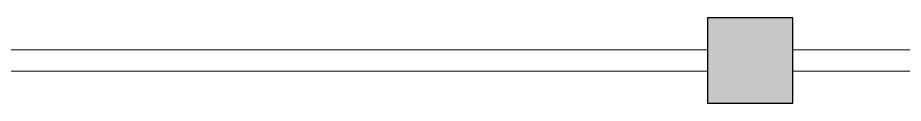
# Model space of a CAD drawing. Header units: inches. Extents: x -4688 to 1542, y -3558 to 978.
# Drawn here: x 699.7 to 782.9, y 9.3 to 17.3 of the extents above; entities that cross this region are included whole.
import ezdxf

# ---------------------------------------------------------------- set-up
doc = ezdxf.new("R2010")
doc.units = ezdxf.units.IN
doc.header["$MEASUREMENT"] = 0
doc.layers.add('A-COLS', color=52, linetype='Continuous', lineweight=18)
doc.layers.add('A-FLOR-HRAL', color=11, linetype='Continuous', lineweight=18)

# ---------------------------------------------------------------- blocks, each defined once
blk = doc.blocks.new('Top Rail Type - Top Rail_Internal_-5011479-1st Floor Power _ Signal')
at = {"layer": 'A-FLOR-HRAL', "lineweight": 9}
for p, q in [((624.638, 14.324), (764.499, 14.324)), ((772.499, 14.324), (890.899, 14.324)), ((764.499, 12.324), (624.638, 12.324)), ((890.899, 12.324), (772.499, 12.324))]:
    blk.add_line(p, q, dxfattribs=at)
blk = doc.blocks.new('Top Rail Type - Top Rail_Internal_-V4-1st Floor Power _ Signal')
at = {"layer": 'A-FLOR-HRAL', "lineweight": 9}
for p, q in [((624.638, 14.324), (764.499, 14.324)), ((772.499, 14.324), (890.899, 14.324)), ((624.638, 12.324), (764.499, 12.324)), ((772.499, 12.324), (890.899, 12.324))]:
    blk.add_line(p, q, dxfattribs=at)

msp = doc.modelspace()

# ---------------------------------------------------------------- hatches: boundary and pattern name
at = {"layer": 'A-COLS'}
msp.add_hatch(color=250, dxfattribs=at).paths.add_polyline_path([(772.499, 9.324), (772.499, 17.324), (764.499, 17.324), (764.499, 9.324)], flags=0)

# ---------------------------------------------------------------- linework, layer by layer
at = {"layer": 'A-COLS', "color": 8, "lineweight": 30}
for p, q in [((772.499, 17.324), (764.499, 17.324)), ((764.499, 17.324), (764.499, 9.324)), ((772.499, 9.324), (772.499, 17.324)), ((764.499, 9.324), (772.499, 9.324))]:
    msp.add_line(p, q, dxfattribs=at)

# ---------------------------------------------------------------- block references
at = {"layer": 'A-FLOR-HRAL', "lineweight": 9}
for name in ['Top Rail Type - Top Rail_Internal_-5011479-1st Floor Power _ Signal', 'Top Rail Type - Top Rail_Internal_-V4-1st Floor Power _ Signal']:
    msp.add_blockref(name, (0, 0), dxfattribs=at)

doc.saveas('drawing.dxf')
